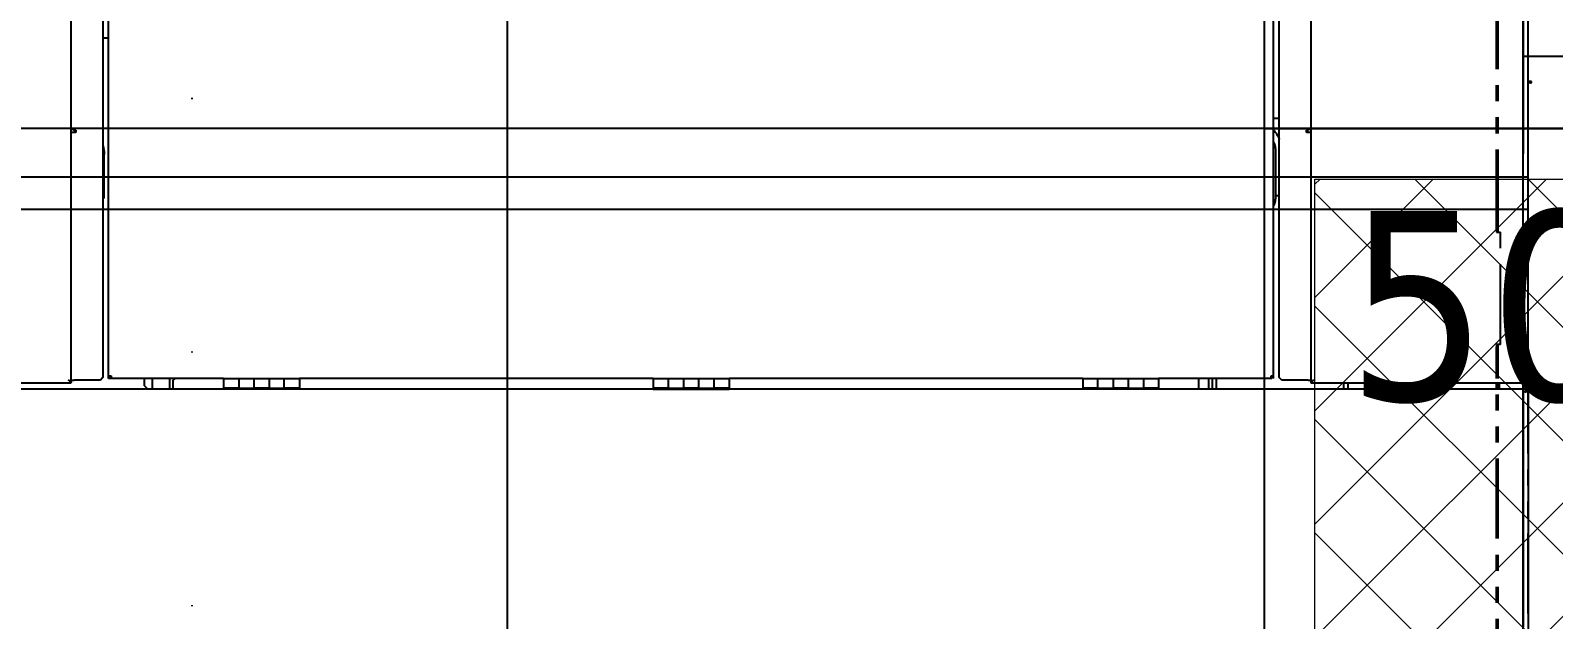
# Model space of a CAD drawing. Header units: centimetres. Extents: x 405564 to 502064, y 46284 to 60634.
# Drawn here: x 454321.9 to 454442.7, y 52603.6 to 52650.3 of the extents above; entities that cross this region are included whole.
import ezdxf
from ezdxf import colors
from ezdxf.entities.mleader import LeaderData, LeaderLine
from ezdxf.math import Vec2, Vec3
from ezdxf.xclip import XClip

# ---------------------------------------------------------------- set-up
doc = ezdxf.new("R2010")
doc.units = ezdxf.units.CM
doc.header["$XCLIPFRAME"] = 0
for name, pattern in [('3+1_3b$0$DASHED', [0.25, 0.125, -0.125]), ('ACAD_ISO07W100', [3, 0, -3]), ('DOT', [0.25, 0, -0.25]), ('SLD-2点鎖線', [12.7, 6.35, -1.27, 1.27, -1.27, 1.27, -1.27]), ('SLD-実線', [0])]:
    doc.linetypes.add(name, pattern=pattern)
for name, color, linetype in [('---___EB_draft03_cihazlar', 8, 'Continuous'), ('0-KRCN-ASMATAVAN-130426', 8, 'Continuous'), ('AS_DOS_TERAS_UST', 8, 'ACAD_ISO07W100'), ('AS_DUV', 8, 'Continuous'), ('AS_PYZ_BINA', 8, 'Continuous')]:
    doc.layers.add(name, color=color, linetype=linetype)
for name, color, linetype, lineweight in [('0-KRCN-AYDINLATMA-130426', 8, 'Continuous', 9), ('0-KRCN-MİMARİ-220526', 8, 'Continuous', 9), ('OL_Ic', 8, 'Continuous', 9)]:
    doc.layers.add(name, color=color, linetype=linetype, lineweight=lineweight)
doc.styles.add('Normal_ITL', font='swissi.ttf')
doc.styles.add('TAHOMA', font='tahoma.ttf')

# ---------------------------------------------------------------- blocks, each defined once
blk = doc.blocks.new('50W 60x60 cm  SIVA ALTI LED ARMATÜR')
at = {"layer": '0-KRCN-AYDINLATMA-130426'}
h = blk.add_hatch(dxfattribs=at)
h.set_pattern_fill('ANSI37', color=256, scale=0.2)
h.paths.add_polyline_path([(-2.6, 2.594), (2.6, 2.594), (2.6, -2.606), (-2.6, -2.606)])
for points in [[(-3, 2.994), (3, 2.994), (3, -3.007), (-3, -3.007)], [(-2.6, 2.594), (2.6, 2.594), (2.6, -2.606), (-2.6, -2.606)]]:
    blk.add_lwpolyline(points, close=True, dxfattribs=at)
at = {"layer": '0-KRCN-AYDINLATMA-130426', "insert": (-2.35, 2.344), "char_height": 1.5, "attachment_point": 1, "style": 'TAHOMA'}
blk.add_mtext_dynamic_manual_height_columns('{\\fTahoma|b0|i0|c162|p34;50W}', width=1.5, gutter_width=1.25, heights=[0], dxfattribs=at)
blk = doc.blocks.new('G$C27E741DA')
at = {"layer": '0-KRCN-AYDINLATMA-130426', "xscale": 10, "yscale": 10, "zscale": 10}
blk.add_blockref('50W 60x60 cm  SIVA ALTI LED ARMATÜR', (16385.68, 5478.55), dxfattribs=at)
blk = doc.blocks.new('Conveyor1M')
at = {"layer": '---___EB_draft03_cihazlar', "color": 1, "linetype": '3+1_3b$0$DASHED', "ltscale": 150}
blk.add_lwpolyline([(276488.24, -40561.41), (276724.24, -40561.41), (276724.24, -40661.41), (276488.24, -40661.41), (276488.24, -40561.41)], dxfattribs=at)
at = {"layer": '---___EB_draft03_cihazlar', "color": 1}
blk.add_lwpolyline([(276563.24, -40561.41), (276649.24, -40561.41), (276649.24, -40661.41), (276563.24, -40661.41), (276563.24, -40561.41)], dxfattribs=at)
blk = doc.blocks.new('SMD Dizgi Makinesi')
at = {"layer": '---___EB_draft03_cihazlar', "linetype": 'SLD-2点鎖線'}
for p, q in [((275465.69, -39730.76), (275632.46, -39730.76)), ((275559.67, -39730.76), (275538.49, -39730.76)), ((275559.5, -39730.88), (275559.67, -39730.88)), ((275559.54, -39730.89), (275559.54, -39730.96)), ((275559.67, -39730.76), (275559.67, -39730.88)), ((275559.67, -39730.76), (275560.19, -39730.76)), ((275559.67, -39730.89), (275559.67, -39868.03)), ((275560.19, -39747.98), (275560.19, -39730.76)), ((275560.19, -39730.76), (275560.19, -39730.76)), ((275560.19, -39730.76), (275560.2, -39730.78)), ((275560.19, -39730.76), (275633.65, -39730.76)), ((275560.2, -39730.78), (275560.23, -39730.8)), ((275560.23, -39730.8), (275560.26, -39730.83)), ((275560.26, -39730.83), (275560.3, -39730.86)), ((275560.3, -39730.86), (275560.34, -39730.91)), ((275560.34, -39730.91), (275560.38, -39730.95)), ((275560.38, -39730.95), (275560.43, -39731)), ((275583.95, -39730.59), (275583.95, -39730.51)), ((275583.95, -39730.51), (275584.07, -39730.51)), ((275583.95, -39730.52), (275584.07, -39730.52)), ((275583.95, -39730.59), (275583.95, -39730.76)), ((275584.07, -39730.64), (275583.95, -39730.64)), ((275584.07, -39730.51), (275584.07, -39730.76)), ((275535.13, -39733.14), (275563.03, -39733.14)), ((275535.13, -39733.26), (275563.03, -39733.26)), ((275559.67, -39733.04), (275560.19, -39733.04)), ((275559.67, -39733.14), (275560.19, -39733.14)), ((275559.67, -39733.26), (275560.19, -39733.26)), ((275563.03, -39733.14), (275563.23, -39733.14)), ((275563.03, -39733.26), (275563.03, -39733.14)), ((275563.23, -39733.26), (275563.03, -39733.26)), ((275563.23, -39732.96), (275563.23, -39733.04)), ((275563.23, -39732.96), (275572.12, -39732.96)), ((275563.23, -39733.04), (275563.23, -39733.14)), ((275563.23, -39733.14), (275563.23, -39733.26)), ((275572.12, -39733.04), (275572.12, -39732.96)), ((275572.12, -39733.14), (275572.12, -39733.04)), ((275572.12, -39733.14), (275572.33, -39733.14)), ((275572.12, -39733.26), (275572.12, -39733.14)), ((275572.33, -39733.26), (275572.12, -39733.26)), ((275572.33, -39733.14), (275632.26, -39733.14)), ((275572.33, -39733.14), (275572.33, -39733.26)), ((275572.33, -39733.26), (275632.26, -39733.26)), ((275559.67, -39743.28), (275560.19, -39743.28)), ((275559.67, -39745.03), (275560.19, -39745.03)), ((275559.67, -39745.38), (275560.19, -39745.38)), ((275560.2, -39747.96), (275560.23, -39747.94)), ((275560.23, -39747.94), (275560.26, -39747.91)), ((275560.26, -39747.91), (275560.3, -39747.88)), ((275560.3, -39747.88), (275560.34, -39747.83)), ((275560.34, -39747.83), (275560.38, -39747.79)), ((275560.38, -39747.79), (275560.43, -39747.74)), ((275560.19, -39747.98), (275560.2, -39747.96)), ((275560.19, -39747.98), (275560.19, -39747.98)), ((275633.65, -39747.98), (275560.19, -39747.98)), ((275560.39, -39748.19), (275560.39, -39747.98)), ((275560.39, -39748.19), (275560.39, -39750.29)), ((275580.02, -39747.98), (275580.02, -39748.19)), ((275580.02, -39748.19), (275580.02, -39748.33)), ((275580.02, -39748.33), (275580.19, -39748.33)), ((275580.4, -39747.98), (275580.19, -39748.18)), ((275580.19, -39748.33), (275580.19, -39748.18)), ((275560.39, -39750.29), (275560.6, -39750.49)), ((275560.52, -39750.94), (275560.73, -39750.94)), ((275560.52, -39751.09), (275560.73, -39751.09)), ((275560.52, -39751.14), (275560.52, -39751.1)), ((275560.52, -39751.14), (275560.52, -39760.05)), ((275560.52, -39751.14), (275560.73, -39751.14)), ((275560.6, -39750.49), (275631.79, -39750.49)), ((275560.68, -39751.14), (275560.68, -39751.1)), ((275560.73, -39750.94), (275612.6, -39750.94)), ((275560.73, -39751.14), (275560.73, -39750.94)), ((275575.01, -39750.49), (275575.01, -39750.79)), ((275578.47, -39750.79), (275575.01, -39750.79)), ((275581.16, -39750.94), (275581.16, -39750.49)), ((275560.52, -39755.49), (275559.67, -39755.49)), ((275560.52, -39755.81), (275559.67, -39755.81)), ((275560.52, -39756.11), (275559.67, -39756.11)), ((275560.52, -39756.9), (275559.67, -39756.9)), ((275559.75, -39760.05), (275559.75, -39761.25)), ((275560.52, -39760.05), (275559.75, -39760.05)), ((275560.52, -39761.25), (275560.52, -39760.05)), ((275560.52, -39761.25), (275559.75, -39761.25)), ((275559.75, -39762.45), (275559.75, -39761.25)), ((275560.52, -39762.45), (275560.52, -39761.25)), ((275559.75, -39762.45), (275559.75, -39763.66)), ((275559.75, -39762.45), (275560.52, -39762.45)), ((275560.52, -39763.66), (275560.52, -39762.45)), ((275560.52, -39763.66), (275559.75, -39763.66)), ((275559.75, -39764.86), (275559.75, -39763.66)), ((275560.52, -39764.86), (275560.52, -39763.66)), ((275559.75, -39764.86), (275559.75, -39766.06)), ((275559.75, -39764.86), (275560.52, -39764.86)), ((275560.52, -39766.06), (275560.52, -39764.86)), ((275560.52, -39766.06), (275559.75, -39766.06)), ((275560.52, -39766.06), (275560.52, -39794.1)), ((275559.75, -39794.1), (275559.67, -39794.1)), ((275559.67, -39800.11), (275559.67, -39794.1)), ((275559.67, -39794.1), (275559.67, -39794.1)), ((275559.75, -39794.1), (275559.75, -39795.3)), ((275560.52, -39794.1), (275559.75, -39794.1)), ((275560.52, -39795.3), (275560.52, -39794.1)), ((275560.52, -39795.3), (275559.75, -39795.3)), ((275559.75, -39796.5), (275559.75, -39795.3)), ((275560.52, -39796.5), (275560.52, -39795.3)), ((275559.75, -39796.5), (275559.75, -39797.7)), ((275559.75, -39796.5), (275560.52, -39796.5)), ((275560.52, -39797.7), (275560.52, -39796.5)), ((275560.52, -39797.7), (275559.75, -39797.7)), ((275559.75, -39798.91), (275559.75, -39797.7)), ((275560.52, -39798.91), (275560.52, -39797.7)), ((275559.75, -39798.91), (275559.75, -39800.11)), ((275559.75, -39798.91), (275560.52, -39798.91)), ((275560.52, -39800.11), (275560.52, -39798.91)), ((275559.75, -39800.11), (275559.67, -39800.11)), ((275559.67, -39800.11), (275559.67, -39800.11)), ((275560.52, -39800.11), (275559.75, -39800.11)), ((275560.52, -39800.11), (275560.52, -39828.15)), ((275559.67, -39828.15), (275559.67, -39828.15)), ((275560.52, -39828.15), (275559.75, -39828.15)), ((275559.75, -39828.15), (275559.75, -39829.35)), ((275560.52, -39829.35), (275560.52, -39828.15)), ((275559.75, -39829.35), (275560.52, -39829.35)), ((275559.75, -39830.55), (275559.75, -39829.35)), ((275560.52, -39830.55), (275560.52, -39829.35)), ((275559.75, -39830.55), (275559.75, -39831.75)), ((275560.52, -39830.55), (275559.75, -39830.55)), ((275560.52, -39831.75), (275560.52, -39830.55)), ((275559.75, -39832.96), (275559.75, -39831.75)), ((275559.75, -39831.75), (275560.52, -39831.75)), ((275560.52, -39832.96), (275560.52, -39831.75)), ((275559.75, -39832.96), (275559.75, -39834.16)), ((275560.52, -39832.96), (275559.75, -39832.96)), ((275560.52, -39834.16), (275560.52, -39832.96)), ((275560.52, -39834.16), (275559.75, -39834.16)), ((275560.52, -39834.16), (275560.52, -39843.07)), ((275559.67, -39838.16), (275560.04, -39838.16)), ((275559.67, -39838.41), (275560.52, -39838.41)), ((275560.04, -39838.16), (275560.22, -39838.16)), ((275560.22, -39838.16), (275560.41, -39838.16)), ((275560.52, -39838.01), (275560.41, -39838.16)), ((275560.52, -39839.82), (275559.67, -39839.82)), ((275559.93, -39840.42), (275559.67, -39840.17)), ((275559.93, -39840.42), (275560.52, -39840.42)), ((275560.73, -39843.07), (275560.52, -39843.07)), ((275560.52, -39843.07), (275560.52, -39843.11)), ((275560.52, -39843.12), (275560.52, -39843.27)), ((275560.73, -39843.12), (275560.52, -39843.12)), ((275560.52, -39843.27), (275560.73, -39843.27)), ((275560.68, -39843.07), (275560.68, -39843.11)), ((275560.73, -39843.27), (275560.73, -39843.07)), ((275560.73, -39843.27), (275612.6, -39843.27)), ((275587.52, -39843.72), (275587.52, -39843.27)), ((275560.6, -39843.72), (275560.39, -39843.92)), ((275560.39, -39843.92), (275560.39, -39846.01)), ((275631.79, -39843.72), (275560.6, -39843.72)), ((275574.81, -39843.62), (275574.81, -39843.72)), ((275574.81, -39843.62), (275578.27, -39843.62)), ((275560.2, -39846.24), (275560.19, -39846.23)), ((275560.19, -39846.23), (275560.19, -39846.23)), ((275560.19, -39846.23), (275633.65, -39846.23)), ((275560.19, -39868.16), (275560.19, -39846.23)), ((275560.23, -39846.27), (275560.2, -39846.24)), ((275560.26, -39846.3), (275560.23, -39846.27)), ((275560.3, -39846.33), (275560.26, -39846.3)), ((275560.34, -39846.37), (275560.3, -39846.33)), ((275560.38, -39846.42), (275560.34, -39846.37)), ((275560.43, -39846.47), (275560.38, -39846.42)), ((275560.39, -39846.23), (275560.39, -39846.01)), ((275580.02, -39845.87), (275580.02, -39846.01)), ((275580.19, -39845.87), (275580.02, -39845.87)), ((275580.02, -39846.01), (275580.02, -39846.23)), ((275580.19, -39846.02), (275580.19, -39845.87)), ((275580.19, -39846.02), (275580.4, -39846.23)), ((275580.33, -39846.23), (275580.33, -39846.16))]:
    blk.add_line(p, q, dxfattribs=at)
at = {"layer": '---___EB_draft03_cihazlar', "linetype": 'SLD-実線'}
for p, q in [((275559.67, -39730.76), (275538.49, -39730.76)), ((275559.5, -39730.88), (275559.67, -39730.88)), ((275559.54, -39730.89), (275559.54, -39730.96)), ((275559.67, -39730.76), (275559.67, -39730.88)), ((275559.67, -39730.76), (275560.19, -39730.76)), ((275559.67, -39730.89), (275559.67, -39868.03)), ((275560.19, -39747.98), (275560.19, -39730.76)), ((275560.19, -39730.76), (275560.19, -39730.76)), ((275560.19, -39730.76), (275560.2, -39730.78)), ((275560.19, -39730.76), (275633.65, -39730.76)), ((275560.2, -39730.78), (275560.23, -39730.8)), ((275560.23, -39730.8), (275560.26, -39730.83)), ((275560.26, -39730.83), (275560.3, -39730.86)), ((275560.3, -39730.86), (275560.34, -39730.91)), ((275560.34, -39730.91), (275560.38, -39730.95)), ((275560.38, -39730.95), (275560.43, -39731)), ((275559.67, -39733.04), (275560.19, -39733.04)), ((275559.67, -39733.14), (275560.19, -39733.14)), ((275559.67, -39733.26), (275560.19, -39733.26)), ((275559.67, -39743.28), (275560.19, -39743.28)), ((275559.67, -39745.03), (275560.19, -39745.03)), ((275559.67, -39745.38), (275560.19, -39745.38)), ((275560.2, -39747.96), (275560.23, -39747.94)), ((275560.23, -39747.94), (275560.26, -39747.91)), ((275560.26, -39747.91), (275560.3, -39747.88)), ((275560.3, -39747.88), (275560.34, -39747.83)), ((275560.34, -39747.83), (275560.38, -39747.79)), ((275560.38, -39747.79), (275560.43, -39747.74)), ((275560.19, -39747.98), (275560.2, -39747.96)), ((275560.19, -39747.98), (275560.19, -39747.98)), ((275633.65, -39747.98), (275560.19, -39747.98)), ((275560.39, -39748.19), (275560.39, -39747.98)), ((275560.39, -39748.19), (275560.39, -39750.29)), ((275580.02, -39747.98), (275580.02, -39748.19)), ((275580.02, -39748.19), (275580.02, -39748.33)), ((275580.02, -39748.33), (275580.19, -39748.33)), ((275580.4, -39747.98), (275580.19, -39748.18)), ((275580.19, -39748.33), (275580.19, -39748.18)), ((275560.39, -39750.29), (275560.6, -39750.49)), ((275560.52, -39750.94), (275560.73, -39750.94)), ((275560.52, -39751.09), (275560.73, -39751.09)), ((275560.52, -39751.14), (275560.52, -39751.1)), ((275560.52, -39751.14), (275560.52, -39760.05)), ((275560.52, -39751.14), (275560.73, -39751.14)), ((275560.6, -39750.49), (275631.79, -39750.49)), ((275560.68, -39751.14), (275560.68, -39751.1)), ((275560.73, -39750.94), (275612.6, -39750.94)), ((275560.73, -39751.14), (275560.73, -39750.94)), ((275575.01, -39750.49), (275575.01, -39750.79)), ((275578.47, -39750.79), (275575.01, -39750.79)), ((275581.16, -39750.94), (275581.16, -39750.49)), ((275560.52, -39755.49), (275559.67, -39755.49)), ((275560.52, -39755.81), (275559.67, -39755.81)), ((275560.52, -39756.11), (275559.67, -39756.11)), ((275560.52, -39756.9), (275559.67, -39756.9)), ((275560.52, -39760.05), (275559.75, -39760.05)), ((275559.75, -39760.05), (275559.75, -39761.25)), ((275560.52, -39761.25), (275560.52, -39760.05)), ((275560.52, -39761.25), (275559.75, -39761.25)), ((275559.75, -39762.45), (275559.75, -39761.25)), ((275560.52, -39762.45), (275560.52, -39761.25)), ((275559.75, -39762.45), (275560.52, -39762.45)), ((275559.75, -39762.45), (275559.75, -39763.66)), ((275560.52, -39763.66), (275560.52, -39762.45)), ((275560.52, -39763.66), (275559.75, -39763.66)), ((275559.75, -39764.86), (275559.75, -39763.66)), ((275560.52, -39764.86), (275560.52, -39763.66)), ((275559.75, -39764.86), (275560.52, -39764.86)), ((275559.75, -39764.86), (275559.75, -39766.06)), ((275560.52, -39766.06), (275560.52, -39764.86)), ((275560.52, -39766.06), (275559.75, -39766.06)), ((275560.52, -39766.06), (275560.52, -39794.1)), ((275559.75, -39794.1), (275559.67, -39794.1)), ((275559.67, -39800.11), (275559.67, -39794.1)), ((275559.67, -39794.1), (275559.67, -39794.1)), ((275560.52, -39794.1), (275559.75, -39794.1)), ((275559.75, -39794.1), (275559.75, -39795.3)), ((275560.52, -39795.3), (275560.52, -39794.1)), ((275559.75, -39796.5), (275559.75, -39795.3)), ((275560.52, -39795.3), (275559.75, -39795.3)), ((275560.52, -39796.5), (275560.52, -39795.3)), ((275559.75, -39796.5), (275560.52, -39796.5)), ((275559.75, -39796.5), (275559.75, -39797.7)), ((275560.52, -39797.7), (275560.52, -39796.5)), ((275559.75, -39798.91), (275559.75, -39797.7)), ((275560.52, -39797.7), (275559.75, -39797.7)), ((275560.52, -39798.91), (275560.52, -39797.7)), ((275559.75, -39798.91), (275560.52, -39798.91)), ((275559.75, -39798.91), (275559.75, -39800.11)), ((275560.52, -39800.11), (275560.52, -39798.91)), ((275559.75, -39800.11), (275559.67, -39800.11)), ((275559.67, -39800.11), (275559.67, -39800.11)), ((275560.52, -39800.11), (275559.75, -39800.11)), ((275560.52, -39800.11), (275560.52, -39828.15)), ((275559.67, -39828.15), (275559.67, -39828.15)), ((275560.52, -39828.15), (275559.75, -39828.15)), ((275559.75, -39828.15), (275559.75, -39829.35)), ((275560.52, -39829.35), (275560.52, -39828.15)), ((275559.75, -39829.35), (275560.52, -39829.35)), ((275559.75, -39830.55), (275559.75, -39829.35)), ((275560.52, -39830.55), (275560.52, -39829.35)), ((275560.52, -39830.55), (275559.75, -39830.55)), ((275559.75, -39830.55), (275559.75, -39831.75)), ((275560.52, -39831.75), (275560.52, -39830.55)), ((275559.75, -39832.96), (275559.75, -39831.75)), ((275559.75, -39831.75), (275560.52, -39831.75)), ((275560.52, -39832.96), (275560.52, -39831.75)), ((275560.52, -39832.96), (275559.75, -39832.96)), ((275559.75, -39832.96), (275559.75, -39834.16)), ((275560.52, -39834.16), (275560.52, -39832.96)), ((275560.52, -39834.16), (275559.75, -39834.16)), ((275560.52, -39834.16), (275560.52, -39843.07)), ((275559.67, -39838.16), (275560.04, -39838.16)), ((275559.67, -39838.41), (275560.52, -39838.41)), ((275560.04, -39838.16), (275560.22, -39838.16)), ((275560.22, -39838.16), (275560.41, -39838.16)), ((275560.52, -39838.01), (275560.41, -39838.16)), ((275560.52, -39839.82), (275559.67, -39839.82)), ((275559.93, -39840.42), (275559.67, -39840.17)), ((275559.93, -39840.42), (275560.52, -39840.42)), ((275560.73, -39843.07), (275560.52, -39843.07)), ((275560.52, -39843.07), (275560.52, -39843.11)), ((275560.52, -39843.12), (275560.52, -39843.27)), ((275560.73, -39843.12), (275560.52, -39843.12)), ((275560.52, -39843.27), (275560.73, -39843.27)), ((275560.68, -39843.07), (275560.68, -39843.11)), ((275560.73, -39843.27), (275560.73, -39843.07)), ((275560.73, -39843.27), (275612.6, -39843.27)), ((275587.52, -39843.72), (275587.52, -39843.27)), ((275560.6, -39843.72), (275560.39, -39843.92)), ((275560.39, -39843.92), (275560.39, -39846.01)), ((275631.79, -39843.72), (275560.6, -39843.72)), ((275574.81, -39843.62), (275574.81, -39843.72)), ((275574.81, -39843.62), (275578.27, -39843.62)), ((275560.2, -39846.24), (275560.19, -39846.23)), ((275560.19, -39846.23), (275560.19, -39846.23)), ((275560.19, -39846.23), (275633.65, -39846.23)), ((275560.19, -39868.16), (275560.19, -39846.23)), ((275560.23, -39846.27), (275560.2, -39846.24)), ((275560.26, -39846.3), (275560.23, -39846.27)), ((275560.3, -39846.33), (275560.26, -39846.3)), ((275560.34, -39846.37), (275560.3, -39846.33)), ((275560.38, -39846.42), (275560.34, -39846.37)), ((275560.43, -39846.47), (275560.38, -39846.42)), ((275560.39, -39846.23), (275560.39, -39846.01)), ((275580.02, -39845.87), (275580.02, -39846.01)), ((275580.19, -39845.87), (275580.02, -39845.87)), ((275580.02, -39846.01), (275580.02, -39846.23)), ((275580.19, -39846.02), (275580.19, -39845.87)), ((275580.19, -39846.02), (275580.4, -39846.23)), ((275580.33, -39846.23), (275580.33, -39846.16))]:
    blk.add_line(p, q, dxfattribs=at)
at = {"layer": '---___EB_draft03_cihazlar'}
for p, q in [((275573.93, -39868.16), (275573.93, -39730.76)), ((275576.51, -39868.16), (275576.51, -39730.76))]:
    blk.add_line(p, q, dxfattribs=at)
at = {"layer": '---___EB_draft03_cihazlar', "color": 1, "linetype": '3+1_3b$0$DASHED', "ltscale": 150}
blk.add_lwpolyline([(275341.08, -39731.16), (275757.08, -39731.16), (275757.08, -39868.16), (275341.08, -39868.16), (275341.08, -39731.16)], dxfattribs=at)
at = {"layer": '---___EB_draft03_cihazlar', "color": 1}
blk.add_lwpolyline([(275426.08, -39731.16), (275672.08, -39731.16), (275672.08, -39868.16), (275426.08, -39868.16), (275426.08, -39731.16)], dxfattribs=at)
at = {"layer": '---___EB_draft03_cihazlar', "linetype": 'SLD-2点鎖線'}
for centre, major_axis, start_param, end_param in [((275575.01, -39752.79), (-2.07, 0), 4.712389, 5.10215), ((275578.47, -39752.79), (-2.07, 0), 4.322628, 4.712389), ((275578.47, -39752.79), (-2.58, 0), 3.974663, 4.309673), ((275578.27, -39846.13), (-2.58, 0), 4.428595, 4.712389)]:
    blk.add_ellipse(centre, major_axis=major_axis, ratio=0.969208, start_param=start_param, end_param=end_param, dxfattribs=at)
at = {"layer": '---___EB_draft03_cihazlar', "linetype": 'SLD-実線'}
for centre, major_axis, start_param, end_param in [((275575.01, -39752.79), (-2.07, 0), 4.712389, 5.10215), ((275578.47, -39752.79), (-2.07, 0), 4.322628, 4.712389), ((275578.47, -39752.79), (-2.58, 0), 3.974663, 4.309673), ((275578.27, -39846.13), (-2.58, 0), 4.428595, 4.712389)]:
    blk.add_ellipse(centre, major_axis=major_axis, ratio=0.969208, start_param=start_param, end_param=end_param, dxfattribs=at)
for points, knots in [([(275559.67, -39730.76), (275559.65, -39730.76), (275559.61, -39730.77), (275559.54, -39730.83), (275559.48, -39730.91), (275559.44, -39730.97), (275559.42, -39731)], [0, 0, 0, 0, 0.254644, 0.509537, 0.764433, 1, 1, 1, 1]), ([(275559.42, -39731), (275559.45, -39730.99), (275559.52, -39730.97), (275559.6, -39730.94), (275559.66, -39730.91), (275559.66, -39730.9), (275559.67, -39730.89)], [0, 0, 0, 0, 0.24999, 0.499993, 0.750007, 1, 1, 1, 1])]:
    blk.add_open_spline(points, degree=3, knots=knots, dxfattribs=at)
at = {"layer": '---___EB_draft03_cihazlar', "linetype": 'SLD-2点鎖線'}
for points, knots in [([(275559.67, -39730.76), (275559.65, -39730.76), (275559.61, -39730.77), (275559.54, -39730.83), (275559.48, -39730.91), (275559.44, -39730.97), (275559.42, -39731)], [0, 0, 0, 0, 0.254644, 0.509537, 0.764433, 1, 1, 1, 1]), ([(275559.42, -39731), (275559.45, -39730.99), (275559.52, -39730.97), (275559.6, -39730.94), (275559.66, -39730.91), (275559.66, -39730.9), (275559.67, -39730.89)], [0, 0, 0, 0, 0.24999, 0.499993, 0.750007, 1, 1, 1, 1])]:
    blk.add_open_spline(points, degree=3, knots=knots, dxfattribs=at)
blk = doc.blocks.new('A$Ca63a641c')
at = {"layer": 'AS_PYZ_BINA'}
ml = blk.add_multileader_mtext('Standard', dxfattribs=at)
ml.set_content('EST boyalı panel çit ve panel çit kapı (AS 51.101)', color=256, style='Normal_ITL')
ml.set_leader_properties()
ml.build(insert=Vec2(0, 0))
ml.multileader.update_dxf_attribs({"dogleg_length": 0.379, "arrow_head_size": 17.04, "scale": 75})
ctx = ml.context
ctx.base_point, ctx.scale, ctx.char_height, ctx.arrow_head_size, ctx.landing_gap_size, ctx.plane_origin = Vec3(140.51, 464.3), 75, 20, 17.04, 14.2, Vec3(92.51, 620.11)
notes = []
notes.append((ctx, [(0, (1, 1, 0), (112.11, 464.3), (1, 0), 28.4, [(0, [(68.5, 410)], 0, [])])]))
ctx.mtext.insert, ctx.mtext.width, ctx.mtext.flow_direction = Vec3(154.71, 477.51), 604.5634, 5
for ctx, leaders in notes:
    for number, flags, end, landing, length, lines in leaders:
        leader = LeaderData()
        leader.index, (leader.has_last_leader_line, leader.has_dogleg_vector, leader.attachment_direction) = number, flags
        leader.last_leader_point, leader.dogleg_vector, leader.dogleg_length = Vec3(end), Vec3(landing), length
        for number, points, colour, breaks in lines:
            line = LeaderLine()
            line.index, line.vertices, line.color, line.breaks = number, Vec3.list(points), colors.encode_raw_color(colour), breaks
            leader.lines.append(line)
        ctx.leaders.append(leader)
blk = doc.blocks.new('A$C85dec720')
at = {"layer": 'OL_Ic'}
blk.add_blockref('A$Ca63a641c', (5315.08, 5344.25, 28.4), dxfattribs=at)
blk = doc.blocks.new('A$C6A10300A')
at = {"layer": 'AS_DOS_TERAS_UST', "linetype": 'DOT', "ltscale": 80}
blk.add_line((16270.68, -8451.45), (16270.68, -7201.45), dxfattribs=at)
at = {"layer": '---___EB_draft03_cihazlar', "xscale": -1, "rotation": 270}
for name, p in [('SMD Dizgi Makinesi', (56107.34, -283571.82)), ('Conveyor1M', (57037.59, -284548.99))]:
    blk.add_blockref(name, p, dxfattribs=at)
at = {"layer": 'AS_DUV'}
ref = blk.add_blockref('A$C85dec720', (28900.96, -17748.98), dxfattribs=dict(at, rotation=105.0255580063709))
XClip(ref).set_block_clipping_path([(6220.3367769278, 6783.7313721173), (4126.4071464743, -1017.0000000052), (7354.8298234051, -1883.5969356479), (9448.7594538586, 5917.1344364745)])

msp = doc.modelspace()

# ---------------------------------------------------------------- linework, layer by layer
at = {"layer": '0-KRCN-ASMATAVAN-130426'}
for p, q in [((454359.75, 52222.56), (454359.75, 53422.56)), ((454419.75, 52222.56), (454419.75, 53422.56)), ((454059.75, 52642.56), (454839.75, 52642.56))]:
    msp.add_line(p, q, dxfattribs=at)

# ---------------------------------------------------------------- block references
at = {"layer": '0-KRCN-AYDINLATMA-130426'}
msp.add_blockref('G$C27E741DA', (438064.07, 47134.02), dxfattribs=at)

# ---------------------------------------------------------------- next in the draw order: block references
at = {"layer": '0-KRCN-MİMARİ-220526'}
msp.add_blockref('A$C6A10300A', (438064.07, 60634.02), dxfattribs=at)

doc.saveas('drawing.dxf')
